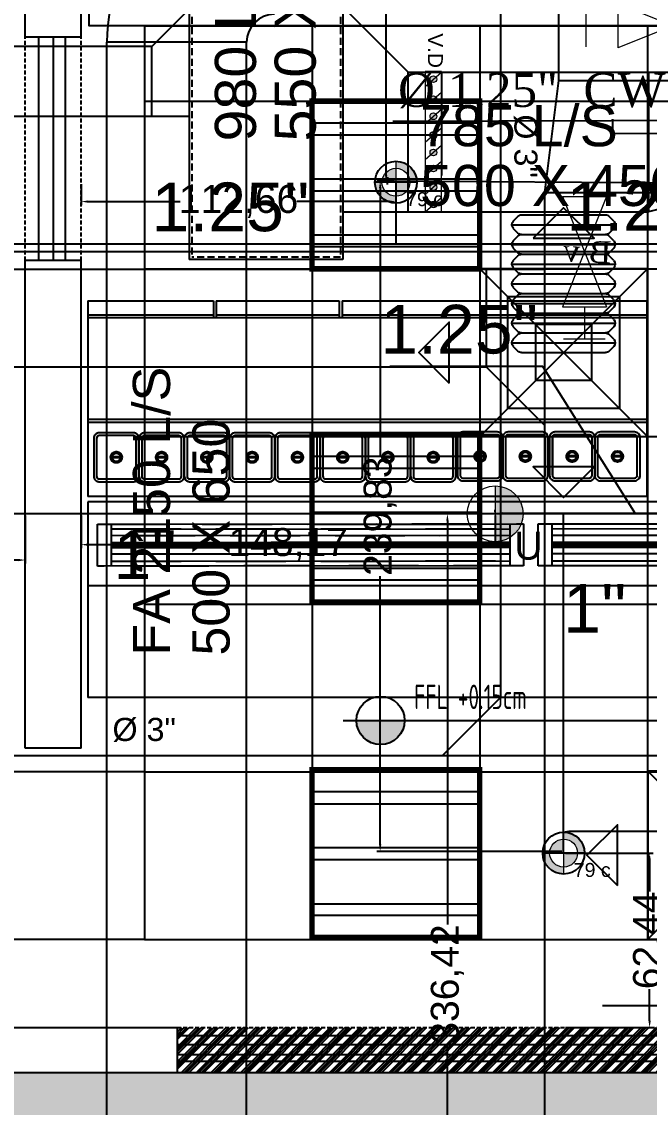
# Model space of a CAD drawing. Extents: x -2975 to 7327, y -1166 to 1029.
# Drawn here: x 318.1 to 542.6, y 193.7 to 582.1 of the extents above; entities that cross this region are included whole.
import ezdxf
from ezdxf import colors
from ezdxf.entities.mleader import LeaderData, LeaderLine
from ezdxf.math import Vec2, Vec3

# ---------------------------------------------------------------- set-up
doc = ezdxf.new("R2010")
doc.units = 0
doc.header["$PDMODE"] = 34
for name, pattern in [('DASHED', [0.75, 0.5, -0.25]), ('XR-Mince$0$Anchor Stor (Ground Floor Plan ) Xref$2$Retail Building ( Ground Floor ) Xref$0$HIDDEN', [0.375, 0.25, -0.125]), ('XR-Mince$0$B009-010 Leval 04 plans$0$Hidden', [7.14375, 4.7625, -2.38125])]:
    doc.linetypes.add(name, pattern=pattern)
for name, color, linetype in [('-08-AC-SCD', 4, 'Continuous'), ('E-TEXT-LIGHTING', 7, 'Continuous'), ('fire fighting', 1, 'Continuous'), ('Hvac', 3, 'Continuous'), ('HVAC Duct', 5, 'Continuous'), ('hvac fx', 2, 'Continuous'), ('Layer 1', 8, 'Continuous'), ('M-EXHAUST', 1, 'Continuous'), ('M-FIRE FIGHTING-1.5 INCH', 1, 'Continuous'), ('M-FIRE FIGHTING-2 INCH', 1, 'Continuous'), ('M-FRESHAIR', 4, 'Continuous'), ('M-HVAC-BLUE', 5, 'Continuous'), ('M-PLUMBING-DRAIN-2 INCH', 6, 'Continuous'), ('M-PLUMBING-HWS-0.75 INCH', 1, 'Continuous'), ('WOOD1', 8, 'Continuous'), ('XR-Mince$0$A-SYMB-LEVL', 8, 'Continuous'), ('XR-Mince$0$ceiling', 149, 'Continuous'), ('XR-Mince$0$EQUIPMENT', 15, 'Continuous'), ('XR-Mince$0$EQUIPMENTS', 15, 'Continuous'), ('XR-Mince$0$fur dashed', 15, 'XR-Mince$0$Anchor Stor (Ground Floor Plan ) Xref$2$Retail Building ( Ground Floor ) Xref$0$HIDDEN'), ('XR-Mince$0$hatch-wall', 8, 'Continuous'), ('XR-Mince$0$lighting unit', 4, 'Continuous'), ('XR-Mince$0$NEW ARCH', 8, 'Continuous'), ('XR-Mince$0$new wall', 8, 'Continuous'), ('XR-Mince$0$TAXT', 8, 'Continuous'), ('XR-Mince$0$TEXT', 8, 'Continuous'), ('XR-Mince$0$WIN -1', 8, 'Continuous')]:
    doc.layers.add(name, color=color, linetype=linetype)
for name, color, linetype, lineweight in [('E-L-TEXT', 7, 'Continuous', 13), ('H-DUCT-SUP', 100, 'Continuous', 20), ('H-TEXT', 140, 'Continuous', 20), ('plumbing water supply', 40, 'Continuous', 13)]:
    doc.layers.add(name, color=color, linetype=linetype, lineweight=lineweight)
doc.styles.add('Arial', font='')
doc.styles.get("Standard").update_dxf_attribs({"font": 'arial.ttf'})
doc.styles.add('Value frame$0$Standard', font='times.ttf')
doc.styles.add('XR-Mince$0$T25-50', font='architxt.shx', dxfattribs={"width": 0.75, "height": 12.5})
doc.styles.get('Arial').set_extended_font_data('@Arial Unicode MS')
doc.dimstyles.new('ISO-25', dxfattribs={"dimtxt": 10, "dimasz": 2.5, "dimexe": 1.25, "dimexo": 0.625, "dimtad": 0, "dimtxsty": 'Standard', "dimcen": 2.5, "dimadec": 0, "dimazin": 0, "dimtfac": 1, "dimtix": 1, "dimtmove": 0, "dimatfit": 3, "dimfxl": 1, "dimarcsym": 0})

# ---------------------------------------------------------------- blocks, each defined once
blk = doc.blocks.new('XR-Mince$0$fdgdg')
at = {"layer": 'XR-Mince$0$lighting unit', "color": 4, "const_width": 2}
blk.add_lwpolyline([(-29237.05, -40224.26), (-29177.05, -40224.26), (-29177.05, -40284.26), (-29237.05, -40284.26)], close=True, dxfattribs=at)
at = {"layer": 'XR-Mince$0$lighting unit', "color": 4}
for points in [[(-29237.05, -40224.26), (-29177.05, -40224.26), (-29177.05, -40284.26), (-29237.05, -40284.26)], [(-29177.05, -40232.15), (-29237.05, -40232.15), (-29237.05, -40236.38), (-29177.05, -40236.38)], [(-29177.05, -40252.15), (-29237.05, -40252.15), (-29237.05, -40256.38), (-29177.05, -40256.38)], [(-29177.05, -40276.38), (-29237.05, -40276.38), (-29237.05, -40272.15), (-29177.05, -40272.15)]]:
    blk.add_lwpolyline(points, close=True, dxfattribs=at)
blk = doc.blocks.new('XR-Mince$0$lighting')
at = {"layer": 'XR-Mince$0$lighting unit'}
for p in [(26089.27, 19686.51, 0), (26089.27, 19567.24, 0), (26089.27, 19447.24, 0)]:
    blk.add_blockref('XR-Mince$0$fdgdg', p, dxfattribs=at)
blk = doc.blocks.new('XR-Mince$0$ceiling')
at = {"layer": 'XR-Mince$0$ceiling'}
h = blk.add_hatch(dxfattribs=at)
h.set_pattern_fill('CIRC', color=256, scale=10, pattern_type=2)
h.set_pattern_definition([(0, (4, 5000), (10, 10), [2, -8]), (90, (0, 5004), (-10, 10), [2, -8]), (45, (8, 5001), (-7.8e-06, 10.0000078), [1.4142136, -12.727922]), (45, (1, 5008), (-7.8e-06, 10.0000078), [1.4142136, -12.727922]), (135, (2, 5001), (-10.0000078, -7.8e-06), [1.4142136, -12.727922]), (135, (9, 5008), (-10.0000078, -7.8e-06), [1.4142136, -12.727922]), (63.434949, (0, 5006), (4e-09, 10), [2.236068, -20.124612]), (63.434949, (9, 5002), (4e-09, 10), [2.236068, -20.124619]), (153.434949, (4, 5000), (-10, 4e-09), [2.236068, -20.124619]), (153.434949, (8, 5009), (-10, 4e-09), [2.236068, -20.124619]), (206.565051, (4, 5000), (-10, -4e-09), [2.236068, -20.124612]), (206.565051, (8, 5001), (-10, -4e-09), [2.236068, -20.124612]), (296.565051, (0, 5004), (4e-09, -10), [2.236068, -20.124612]), (296.565051, (9, 5008), (4e-09, -10), [2.236068, -20.124612])])
h.paths.add_polyline_path([(-7433.02, -16160.94), (-7433.02, -16340.6), (-7974.57, -16453.74), (-7923.22, -16959.21), (-8295.32, -16959.21), (-8242.09, -16435.23), (-8494.7, -16366.57), (-8494.7, -15885.25), (-7837.6, -15885.25), (-7837.6, -16003.91), (-7680.58, -16160.94), (-7433.02, -16160.94)])
at = {"layer": 'XR-Mince$0$ceiling', "linetype": 'Continuous'}
for p, q in [((-8207.77, -15777.75), (-8447.77, -15777.75)), ((-8207.77, -15837.75), (-8447.77, -15837.75))]:
    blk.add_line(p, q, dxfattribs=at)
at = {"layer": 'XR-Mince$0$ceiling', "linetype": 'Continuous', "elevation": 0}
for points in [[(-8207.77, -15510.85), (-8207.77, -15837.75)], [(-8207.77, -15510.85), (-7667.77, -15510.85)], [(-8147.77, -15510.85), (-8147.77, -15837.75)], [(-8087.77, -15510.85), (-8087.77, -15837.75)], [(-8027.77, -15510.85), (-8027.77, -15837.75)]]:
    blk.add_lwpolyline(points, dxfattribs=at)
at = {"layer": 'XR-Mince$0$ceiling', "linetype": 'Continuous'}
for points in [[(-8207.77, -15537.75), (-7667.77, -15537.75)], [(-8207.77, -15597.75), (-7667.77, -15597.75)], [(-8207.77, -15657.75), (-7667.77, -15657.75)], [(-8207.77, -15717.75), (-7667.77, -15717.75)], [(-8207.77, -15777.75), (-7667.77, -15777.75)], [(-8207.77, -15837.75), (-7667.77, -15837.75)], [(-8295.32, -16959.21), (-8229.01, -16306.42), (-8494.7, -16275.62), (-8494.7, -15885.25), (-7837.6, -15885.25), (-7837.6, -16003.91), (-7680.58, -16160.94), (-7433.02, -16160.94), (-7433.02, -16160.94), (-7433.02, -16241.9), (-7989.53, -16306.42), (-7923.22, -16959.21)]]:
    blk.add_lwpolyline(points, dxfattribs=at)
blk = doc.blocks.new('XR-Mince$0$GN1 6')
for p, q in [((36971.3447, 6519.6987), (36971.3745, 6519.6987)), ((36971.3447, 6519.6946), (36971.3745, 6519.6946))]:
    blk.add_line(p, q)
for points in [[(36971.2986, 6519.6091), (36971.4206, 6519.6091, 0.414214), (36971.4406, 6519.6291), (36971.4406, 6519.7641, 0.414214), (36971.4206, 6519.7841), (36971.2986, 6519.7841, 0.414214), (36971.2786, 6519.7641), (36971.2786, 6519.6291, 0.414214)], [(36971.2986, 6519.6191), (36971.4206, 6519.6191, 0.414214), (36971.4306, 6519.6291), (36971.4306, 6519.7641, 0.414214), (36971.4206, 6519.7741), (36971.2986, 6519.7741, 0.414214), (36971.2886, 6519.7641), (36971.2886, 6519.6291, 0.414214)]]:
    blk.add_lwpolyline(points, format="xyb", close=True)
for radius in [0.0203, 0.0151]:
    blk.add_circle((36971.3596, 6519.6966), radius)
blk = doc.blocks.new('XR-Mince$0$GRAH60')
for p, q in [((1609.4084, 1028.97), (1609.4084, 1029.12)), ((1609.4084, 1029.12), (1610.9324, 1029.12)), ((1609.4574, 1029.12), (1609.4574, 1028.97)), ((1610.8835, 1029.12), (1610.8835, 1028.97)), ((1610.9324, 1029.12), (1610.9324, 1028.97)), ((1609.4574, 1029.1027), (1610.8835, 1029.1027)), ((1610.8835, 1029.0778), (1609.4574, 1029.0778)), ((1610.8835, 1029.0122), (1609.4574, 1029.0122)), ((1610.9324, 1028.97), (1609.4084, 1028.97)), ((1609.4574, 1028.9873), (1610.8835, 1028.9873))]:
    blk.add_line(p, q)
at = {"const_width": 0.025}
blk.add_lwpolyline([(1610.8835, 1029.045), (1609.4574, 1029.045)], dxfattribs=at)
blk = doc.blocks.new('XR-Mince$0$weewewe2eewiwww')
for p, q in [((285213.1, 97914.6, 0), (285663.1, 97914.6, 0)), ((285213.1, 97914.6, 0), (285213.1, 97214.6, 0)), ((285663.1, 97914.6, 0), (285663.1, 97854.6, 0)), ((285673.1, 97914.6, 0), (286113.1, 97914.6, 0)), ((285673.1, 97914.6, 0), (285673.1, 97854.6, 0)), ((286113.1, 97914.6, 0), (286113.1, 97854.6, 0)), ((286123.1, 97914.6, 0), (287213.1, 97914.6, 0)), ((286123.1, 97914.6, 0), (286123.1, 97854.6, 0)), ((287213.1, 97914.6, 0), (287213.1, 97214.6, 0)), ((285213.1, 97864.6, 0), (285663.1, 97864.6, 0)), ((285213.1, 97854.6, 0), (287213.1, 97854.6, 0)), ((285673.1, 97864.6, 0), (286113.1, 97864.6, 0)), ((286123.1, 97864.6, 0), (287213.1, 97864.6, 0)), ((287213.1, 97489.6, 0), (285213.1, 97489.6, 0)), ((287213.1, 97479.6, 0), (285213.1, 97479.6, 0)), ((287213.1, 97214.6, 0), (285213.1, 97214.6, 0))]:
    blk.add_line(p, q)
at = {"xscale": 1000, "yscale": 1000, "zscale": 1000, "rotation": 180}
for p in [(37257976.4, 6617054.7, 0), (37258138.4, 6617054.7, 0), (37258306.1, 6617054.7, 0), (37258468.1, 6617054.7, 0), (37256674.9, 6617051.6, 0), (37256836.9, 6617051.6, 0), (37256998.9, 6617051.6, 0), (37257160.9, 6617051.6, 0), (37257322.9, 6617051.6, 0), (37257484.9, 6617051.6, 0), (37257646.9, 6617051.6, 0), (37257808.9, 6617051.6, 0)]:
    blk.add_blockref('XR-Mince$0$GN1 6', p, dxfattribs=at)
blk = doc.blocks.new('XR-Mince$0$lslslslsls')
at = {"layer": 'XR-Mince$0$EQUIPMENT'}
for p, q in [((300779.5, 97154.5), (296773, 97154.5)), ((296773, 97154.5), (296773, 96454.5)), ((300779.5, 97154.5), (300779.5, 96454.5)), ((300635.1, 96854.5), (296773, 96854.5)), ((300779.5, 96454.5), (296773, 96454.5))]:
    blk.add_line(p, q, dxfattribs=at)
at = {"layer": 'XR-Mince$0$EQUIPMENT', "xscale": 1000.000000000002, "yscale": 1000.000000000002, "zscale": 1000.000000000002, "rotation": 0.04549817409505785}
for p in [(-1311783.1, -933323.1, 0), (-1310206.5, -933321.9, 0)]:
    blk.add_blockref('XR-Mince$0$GRAH60', p, dxfattribs=at)
blk = doc.blocks.new('XR-Mince$0$Equipment')
at = {"layer": 'XR-Mince$0$EQUIPMENTS', "linetype": 'ByBlock'}
for p, q in [((541.71, 482.19, 0), (541.71, 412.19, 0)), ((541.71, 439.69, 0), (341.71, 439.69, 0)), ((541.71, 438.69, 0), (341.71, 438.69, 0)), ((541.71, 412.19, 0), (341.71, 412.19, 0)), ((742.36, 410.28), (341.71, 410.28)), ((727.91, 380.28), (341.71, 380.28)), ((742.36, 340.28), (341.71, 340.28))]:
    blk.add_line(p, q, dxfattribs=at)
at = {"layer": 'XR-Mince$0$EQUIPMENTS', "linetype": 'ByBlock', "elevation": 0}
blk.add_lwpolyline([(342.16, 705.6), (922.71, 705.6), (922.71, 580.57), (342.16, 580.57)], close=True, dxfattribs=at)
at = {"layer": 'XR-Mince$0$EQUIPMENTS', "linetype": 'ByBlock', "xscale": 0.1, "yscale": 0.1, "zscale": 0.1}
for name, p in [('XR-Mince$0$weewewe2eewiwww', (-28179.6, -9309.27)), ('XR-Mince$0$lslslslsls', (-29335.59, -9305.17))]:
    blk.add_blockref(name, p, dxfattribs=at)
at = {"layer": 'XR-Mince$0$EQUIPMENTS', "linetype": 'ByBlock'}
for name, p, xscale, yscale, zscale, rotation in [('XR-Mince$0$GN1 6', (3697667.2, 652396.2, 0), 100, 100, 100, 180), ('XR-Mince$0$GRAH60', (-160356.24, -102637.36, 0), 100.0000000000002, 100.0000000000002, 100.0000000000002, 0.04549817409505785)]:
    blk.add_blockref(name, p, dxfattribs=dict(at, xscale=xscale, yscale=yscale, zscale=zscale, rotation=rotation))
blk = doc.blocks.new('XR-Mince')
at = {"layer": 'XR-Mince$0$A-SYMB-LEVL', "ltscale": 100}
h = blk.add_hatch(color=256, dxfattribs=at)
h.dxf.hatch_style = 1
h.set_gradient(color1=(0, 0, 255), color2=(132, 132, 132), tint=1, name='CURVED')
h.paths.add_polyline_path([(446.48, 332.06), (437.87, 332.06, 0.414214), (446.48, 323.45)])
h.paths.add_polyline_path([(455.09, 332.06), (446.48, 332.06), (446.48, 323.45, 0.414214)])
at = {"layer": 'XR-Mince$0$hatch-wall', "ltscale": 100}
h = blk.add_hatch(dxfattribs=at)
h.set_pattern_fill('ANSI34', color=256, scale=5, style=0)
h.set_pattern_definition([(45, (8569.7315, 21091.4202), (-2.6516504, 2.6516504), []), (45, (8570.6154, 21091.4202), (-2.6516504, 2.6516504), []), (45, (8571.4992, 21091.4202), (-2.6516504, 2.6516504), []), (45, (8572.383, 21091.4202), (-2.6516504, 2.6516504), [])])
h.paths.add_polyline_path([(373.74, 222.17), (373.74, 219.31), (673.74, 219.31), (673.74, 222.17)])
h.paths.add_polyline_path([(373.74, 219.31), (373.74, 216.16), (673.74, 216.16), (673.74, 219.31)])
h.paths.add_polyline_path([(373.74, 216.16), (373.74, 212.6), (673.74, 212.6), (673.74, 216.16)])
h.paths.add_polyline_path([(373.74, 212.6), (373.74, 210.17), (673.74, 210.17), (673.74, 212.6)])
h.paths.add_polyline_path([(373.74, 210.17), (373.74, 206.17), (673.74, 206.17), (673.74, 210.17)])
at = {"layer": 'XR-Mince$0$A-SYMB-LEVL', "ltscale": 100}
blk.add_line((433.05, 332.06), (545.35, 332.06), dxfattribs=at)
blk.add_circle((446.48, 332.06), 8.61, dxfattribs=at)
at = {"layer": 'XR-Mince$0$NEW ARCH', "linetype": 'XR-Mince$0$B009-010 Leval 04 plans$0$Hidden', "ltscale": 0.3}
for p, q in [((373.74, 222.17), (673.74, 222.17)), ((373.74, 206.17), (673.74, 206.17))]:
    blk.add_line(p, q, dxfattribs=at)
for points in [[(319.33, 496.69), (319.33, 576.69)], [(339.33, 496.69), (339.33, 576.69)]]:
    blk.add_lwpolyline(points, dxfattribs=at)
at = {"layer": 'XR-Mince$0$new wall'}
for p, q in [((339.33, 576.69), (339.33, 705.6)), ((339.33, 576.69), (339.33, 705.6)), ((319.33, 576.69), (319.33, 677.71)), ((319.33, 576.69), (339.33, 576.69)), ((319.33, 322.18), (319.33, 496.69)), ((319.33, 496.69), (339.33, 496.69)), ((339.33, 322.18), (339.33, 496.69)), ((339.33, 322.18), (319.33, 322.18)), ((204.6, 222.17), (373.74, 222.17)), ((373.74, 222.17), (373.74, 206.17))]:
    blk.add_line(p, q, dxfattribs=at)
blk.add_lwpolyline([(204.6, 206.17), (373.74, 206.17)], dxfattribs=at)
at = {"layer": 'XR-Mince$0$WIN -1', "lineweight": -2}
for p, q in [((324.13, 576.69), (324.13, 496.69)), ((329.33, 576.69), (329.33, 496.69)), ((333.59, 576.69), (333.59, 496.69)), ((373.74, 219.31), (673.74, 219.31)), ((373.74, 216.16), (673.74, 216.16)), ((373.74, 212.6), (673.74, 212.6)), ((373.74, 210.17), (673.74, 210.17))]:
    blk.add_line(p, q, dxfattribs=at)
at = {"layer": 'XR-Mince$0$lighting unit', "linetype": 'Continuous'}
blk.add_blockref('XR-Mince$0$lighting', (3569.73, 21091.42), dxfattribs=at)
at = {"layer": 'XR-Mince$0$TEXT', "ltscale": 100, "style": 'XR-Mince$0$T25-50', "width": 0.75}
blk.add_text('FFL +0.15cm ', height=8.75, dxfattribs=at).set_placement((458.49, 336.13))
at = {"layer": 'XR-Mince$0$ceiling', "linetype": 'Continuous'}
blk.add_blockref('XR-Mince$0$ceiling', (8569.73, 16091.42), dxfattribs=at)
at = {"layer": 'XR-Mince$0$fur dashed'}
for p, q in [((341.71, 482.19, 0), (386.71, 482.19, 0)), ((341.71, 482.19, 0), (341.71, 412.19, 0)), ((386.71, 482.19, 0), (386.71, 476.19, 0)), ((387.71, 482.19, 0), (431.71, 482.19, 0)), ((387.71, 482.19, 0), (387.71, 476.19, 0)), ((431.71, 482.19, 0), (431.71, 476.19, 0)), ((432.71, 482.19, 0), (541.71, 482.19, 0)), ((432.71, 482.19, 0), (432.71, 476.19, 0)), ((341.71, 477.19, 0), (386.71, 477.19, 0)), ((341.71, 476.19, 0), (541.71, 476.19, 0)), ((387.71, 477.19, 0), (431.71, 477.19, 0)), ((432.71, 477.19, 0), (541.71, 477.19, 0)), ((341.71, 410.28), (341.71, 340.28))]:
    blk.add_line(p, q, dxfattribs=at)
for name, p, xscale, yscale, zscale, rotation in [('XR-Mince$0$GN1 6', (3697618.04, 652396.2, 0), 100, 100, 100, 180), ('XR-Mince$0$GN1 6', (3697634.24, 652396.2, 0), 100, 100, 100, 180), ('XR-Mince$0$GN1 6', (3697651, 652396.2, 0), 100, 100, 100, 180), ('XR-Mince$0$GN1 6', (3697487.89, 652395.88, 0), 100, 100, 100, 180), ('XR-Mince$0$GN1 6', (3697504.09, 652395.88, 0), 100, 100, 100, 180), ('XR-Mince$0$GN1 6', (3697520.29, 652395.88, 0), 100, 100, 100, 180), ('XR-Mince$0$GN1 6', (3697536.49, 652395.88, 0), 100, 100, 100, 180), ('XR-Mince$0$GN1 6', (3697552.69, 652395.88, 0), 100, 100, 100, 180), ('XR-Mince$0$GN1 6', (3697568.89, 652395.88, 0), 100, 100, 100, 180), ('XR-Mince$0$GN1 6', (3697585.09, 652395.88, 0), 100, 100, 100, 180), ('XR-Mince$0$GN1 6', (3697601.29, 652395.88, 0), 100, 100, 100, 180), ('XR-Mince$0$GRAH60', (-160513.9, -102637.47, 0), 100.0000000000002, 100.0000000000002, 100.0000000000002, 0.04549817409505785)]:
    blk.add_blockref(name, p, dxfattribs=dict(at, xscale=xscale, yscale=yscale, zscale=zscale, rotation=rotation))
at = {"layer": 'XR-Mince$0$TAXT'}
blk.add_blockref('XR-Mince$0$Equipment', (0, 0), dxfattribs=at)
blk = doc.blocks.new('DFGDFGD')
at = {"color": 4}
for p, q in [((1227.2364, -213.1888), (1226.9364, -212.8888)), ((1227.2364, -212.8888), (1226.9364, -213.1888)), ((1226.9364, -212.8888), (1227.2364, -212.8888)), ((1226.9364, -213.1888), (1226.9364, -212.8888)), ((1227.2364, -212.8888), (1227.2364, -213.1888)), ((1227.1865, -212.9387), (1226.9863, -212.9387)), ((1226.9863, -212.9387), (1226.9863, -213.1389)), ((1227.1865, -212.9387), (1227.1865, -213.1389)), ((1227.1366, -212.9886), (1227.0363, -212.9886)), ((1227.0363, -212.9886), (1227.0363, -213.089)), ((1227.1366, -212.9886), (1227.1366, -213.089)), ((1227.1366, -213.089), (1227.0363, -213.089)), ((1227.1865, -213.1389), (1226.9863, -213.1389)), ((1227.2364, -213.1888), (1226.9364, -213.1888))]:
    blk.add_line(p, q, dxfattribs=at)
for points in [[(1227.141, -212.8343), (1227.0319, -212.8343), (1227.0864, -212.7797), (1227.141, -212.8343)], [(1226.8819, -212.9843), (1226.8819, -213.0933), (1226.8273, -213.0388), (1226.8819, -212.9843)], [(1227.291, -213.0933), (1227.291, -212.9843), (1227.3455, -213.0388), (1227.291, -213.0933)], [(1227.0319, -213.2433), (1227.141, -213.2433), (1227.0864, -213.2979), (1227.0319, -213.2433)]]:
    blk.add_lwpolyline(points, dxfattribs=at)
blk = doc.blocks.new('felixble 300')
at = {"layer": 'hvac fx', "color": 2}
for p, q in [((-32988151.24, 36606555.4, 0.01), (-32988150.13, 36606556.51, 0.01)), ((-32988129.26, 36606556.87, 0.01), (-32988149.26, 36606556.87, 0.01)), ((-32988127.27, 36606555.4, 0.01), (-32988128.39, 36606556.51, 0.01)), ((-32988126.91, 36606554.53, 0.01), (-32988151.61, 36606554.53, 0.01)), ((-32988151.24, 36606553.65, 0.01), (-32988150.13, 36606552.54, 0.01)), ((-32988129.26, 36606552.18, 0.01), (-32988149.26, 36606552.18, 0.01)), ((-32988127.27, 36606553.65, 0.01), (-32988128.39, 36606552.54, 0.01))]:
    blk.add_line(p, q, dxfattribs=at)
for centre, start, end in [((-32988150.37, 36606554.53, 0.01), 135.0096, 224.9904), ((-32988149.26, 36606555.64, 0.01), 90, 135.0096), ((-32988129.26, 36606555.64, 0.01), 44.9904, 90), ((-32988128.15, 36606554.53, 0.01), 315.0096, 44.9904), ((-32988149.26, 36606553.41, 0.01), 224.9904, 270), ((-32988129.26, 36606553.41, 0.01), 270, 315.0096)]:
    blk.add_arc(centre, 1.23, start, end, dxfattribs=at)
blk = doc.blocks.new('r DFGDFGD')
at = {"color": 6}
for p, q in [((1227.2364, -213.1888), (1226.9364, -212.8888)), ((1227.2364, -212.8888), (1226.9364, -213.1888)), ((1226.9364, -212.8888), (1227.2364, -212.8888)), ((1226.9364, -213.1888), (1226.9364, -212.8888)), ((1227.2364, -212.8888), (1227.2364, -213.1888)), ((1227.1865, -212.9387), (1226.9863, -212.9387)), ((1226.9863, -212.9387), (1226.9863, -213.1389)), ((1227.1865, -212.9387), (1227.1865, -213.1389)), ((1227.1366, -212.9886), (1227.0363, -212.9886)), ((1227.0363, -212.9886), (1227.0363, -213.089)), ((1227.1366, -212.9886), (1227.1366, -213.089)), ((1227.1366, -213.089), (1227.0363, -213.089)), ((1227.1865, -213.1389), (1226.9863, -213.1389)), ((1227.2364, -213.1888), (1226.9364, -213.1888))]:
    blk.add_line(p, q, dxfattribs=at)
for points in [[(1227.141, -212.8343), (1227.0319, -212.8343), (1227.0864, -212.7797), (1227.141, -212.8343)], [(1226.8819, -212.9843), (1226.8819, -213.0933), (1226.8273, -213.0388), (1226.8819, -212.9843)], [(1227.291, -213.0933), (1227.291, -212.9843), (1227.3455, -213.0388), (1227.291, -213.0933)], [(1227.0319, -213.2433), (1227.141, -213.2433), (1227.0864, -213.2979), (1227.0319, -213.2433)]]:
    blk.add_lwpolyline(points, dxfattribs=at)
blk = doc.blocks.new('control valve')
at = {"color": 32, "true_color": 0xcd6928}
for p, q in [((328.3399, 11.3625), (328.3399, 11.49)), ((328.4382, 11.3587), (328.4382, 11.4937)), ((328.7757, 11.4937), (328.4382, 11.3587)), ((328.7757, 11.3587), (328.4382, 11.4937)), ((328.7757, 11.3587), (328.7757, 11.4937)), ((328.4382, 11.4262), (328.3399, 11.4262))]:
    blk.add_line(p, q, dxfattribs=at)
at = {"color": 32, "true_color": 0xcd6928, "style": 'Value frame$0$Standard'}
for s, p in [('B', (328.5708, 11.5072)), ('v', (328.5753, 11.4121))]:
    blk.add_text(s, height=0.0675, rotation=271.8111, dxfattribs=at).set_placement(p)
blk = doc.blocks.new('sprinkler 79 C')
at = {"lineweight": 13}
h = blk.add_hatch(color=1, dxfattribs=at)
h.dxf.hatch_style = 1
h.paths.add_polyline_path([(196032.6, 30819.5, 0.414214), (195982.6, 30769.5), (196032.6, 30769.5)])
h.paths.add_polyline_path([(196082.6, 30769.5), (196032.6, 30769.5), (196032.6, 30719.5, 0.414214)])
at = {"layer": 'Layer 1'}
h = blk.add_hatch(color=2, dxfattribs=at)
h.dxf.hatch_style = 1
h.paths.add_polyline_path([(196032.6, 30844.5), (196032.6, 30819.5, -0.414214), (196082.6, 30769.5), (196107.6, 30769.5, 0.414214)])
h.paths.add_polyline_path([(196032.6, 30694.5), (196032.6, 30719.5, -0.414214), (195982.6, 30769.5), (195957.6, 30769.5, 0.414214)])
at = {"layer": 'E-L-TEXT', "color": 1, "lineweight": 13}
blk.add_line((196032.6, 30844.5), (196032.6, 30694.5), dxfattribs=at)
blk.add_circle((196032.6, 30769.5), 50, dxfattribs=at)
at = {"layer": 'Layer 1', "color": 1}
blk.add_line((196107.6, 30769.5), (195957.6, 30769.5), dxfattribs=at)
at = {"layer": 'Layer 1', "color": 2}
blk.add_circle((196032.6, 30769.5), 75, dxfattribs=at)
at = {"color": 3, "lineweight": 13}
blk.add_text('79 c', height=50, dxfattribs=at).set_placement((196068.9, 30684.2))
blk = doc.blocks.new('upright')
at = {"layer": 'E-L-TEXT', "lineweight": 13}
h = blk.add_hatch(color=1, dxfattribs=at)
h.dxf.hatch_style = 1
h.set_gradient(color1=(255, 255, 0), color2=(255, 0, 0), tint=1, name='CYLINDER')
h.paths.add_polyline_path([(-33011550.8, 36709773.7), (-33011550.8, 36709573.7, 0.414214), (-33011450.8, 36709673.7, 0.414214)])
at = {"layer": 'E-L-TEXT', "color": 2, "lineweight": 13}
blk.add_line((-33011550.8, 36709773.7), (-33011550.8, 36709573.7), dxfattribs=at)
at = {"layer": 'E-L-TEXT', "color": 1, "lineweight": 13}
blk.add_circle((-33011550.8, 36709673.7), 100, dxfattribs=at)
at = {"color": 3}
blk.add_text('U', height=100, dxfattribs=at).set_placement((-33011482.3, 36709509.5))
blk = doc.blocks.new('*D84')
at = {"layer": 'Defpoints', "color": 0, "transparency": 16777216}
for p in [(212.52, 406.01), (319.33, 406.01), (319.33, 389.46)]:
    blk.add_point(p, dxfattribs=at)
at = {"layer": 'M-FIRE FIGHTING-2 INCH', "color": 0, "lineweight": -2, "transparency": 16777216}
for p, q in [((212.52, 405.38), (212.52, 388.21)), ((319.33, 405.38), (319.33, 388.21)), ((215.02, 389.46), (245.98, 389.46)), ((316.83, 389.46), (285.87, 389.46))]:
    blk.add_line(p, q, dxfattribs=at)
at = {"layer": 'M-FIRE FIGHTING-2 INCH', "color": 0, "transparency": 16777216}
for points in [[(215.02, 389.88), (215.02, 389.04), (212.52, 389.46)], [(316.83, 389.88), (316.83, 389.04), (319.33, 389.46)]]:
    blk.add_solid(points, dxfattribs=at)
at = {"layer": 'M-FIRE FIGHTING-2 INCH', "color": 0, "transparency": 16777216, "insert": (265.92, 389.46), "char_height": 10, "attachment_point": 5}
blk.add_mtext('106,81', dxfattribs=at)
blk = doc.blocks.new('*D89')
at = {"layer": 'Defpoints', "color": 0, "transparency": 16777216}
for p in [(448.49, 705.6), (451.98, 705.6, 0), (451.98, 524.61, 0)]:
    blk.add_point(p, dxfattribs=at)
at = {"layer": 'M-FIRE FIGHTING-2 INCH', "color": 0, "lineweight": -2, "transparency": 16777216}
for p, q in [((451.36, 705.6), (447.24, 705.6)), ((448.49, 703.1), (448.49, 636.03)), ((448.49, 527.11), (448.49, 594.18)), ((451.36, 524.61), (447.24, 524.61))]:
    blk.add_line(p, q, dxfattribs=at)
at = {"layer": 'M-FIRE FIGHTING-2 INCH', "color": 0, "transparency": 16777216}
for points in [[(448.07, 703.1), (448.9, 703.1), (448.49, 705.6)], [(448.07, 527.11), (448.9, 527.11), (448.49, 524.61)]]:
    blk.add_solid(points, dxfattribs=at)
at = {"layer": 'M-FIRE FIGHTING-2 INCH', "color": 0, "transparency": 16777216, "insert": (448.49, 615.11), "char_height": 10, "attachment_point": 5, "rotation": 90}
blk.add_mtext('180,98', dxfattribs=at)
blk = doc.blocks.new('*D90')
at = {"layer": 'Defpoints', "color": 0, "transparency": 16777216}
for p in [(339.33, 406.01), (487.5, 406.01), (339.33, 394.97)]:
    blk.add_point(p, dxfattribs=at)
at = {"layer": 'M-FIRE FIGHTING-2 INCH', "color": 0, "lineweight": -2, "transparency": 16777216}
for p, q in [((339.33, 405.38), (339.33, 393.72)), ((487.5, 405.38), (487.5, 393.72)), ((341.83, 394.97), (392.5, 394.97)), ((485, 394.97), (434.32, 394.97))]:
    blk.add_line(p, q, dxfattribs=at)
at = {"layer": 'M-FIRE FIGHTING-2 INCH', "color": 0, "transparency": 16777216}
for points in [[(341.83, 395.38), (341.83, 394.55), (339.33, 394.97)], [(485, 395.38), (485, 394.55), (487.5, 394.97)]]:
    blk.add_solid(points, dxfattribs=at)
at = {"layer": 'M-FIRE FIGHTING-2 INCH', "color": 0, "transparency": 16777216, "insert": (413.41, 394.97), "char_height": 10, "attachment_point": 5}
blk.add_mtext('148,17', dxfattribs=at)
blk = doc.blocks.new('*D91')
at = {"layer": 'Defpoints', "color": 0, "transparency": 16777216}
for p in [(339.33, 524.61), (451.98, 524.61, 0), (339.33, 517.71)]:
    blk.add_point(p, dxfattribs=at)
at = {"layer": 'M-FIRE FIGHTING-2 INCH', "color": 0, "lineweight": -2, "transparency": 16777216}
for p, q in [((339.33, 523.99), (339.33, 516.46)), ((451.98, 523.99), (451.98, 516.46)), ((341.83, 517.71), (374.75, 517.71)), ((449.48, 517.71), (416.56, 517.71))]:
    blk.add_line(p, q, dxfattribs=at)
at = {"layer": 'M-FIRE FIGHTING-2 INCH', "color": 0, "transparency": 16777216}
for points in [[(341.83, 518.13), (341.83, 517.3), (339.33, 517.71)], [(449.48, 518.13), (449.48, 517.3), (451.98, 517.71)]]:
    blk.add_solid(points, dxfattribs=at)
at = {"layer": 'M-FIRE FIGHTING-2 INCH', "color": 0, "transparency": 16777216, "insert": (395.66, 517.71), "char_height": 10, "attachment_point": 5}
blk.add_mtext('112,66', dxfattribs=at)
blk = doc.blocks.new('*D92')
at = {"layer": 'Defpoints', "color": 0, "transparency": 16777216}
for p in [(511.98, 284.61, 0), (511.98, 222.17), (542.75, 222.17)]:
    blk.add_point(p, dxfattribs=at)
at = {"layer": 'M-FIRE FIGHTING-2 INCH', "color": 0, "lineweight": -2, "transparency": 16777216}
for p, q in [((512.61, 284.61), (544, 284.61)), ((542.75, 282.11), (542.75, 270.9)), ((542.75, 224.67), (542.75, 235.89)), ((512.61, 222.17), (544, 222.17))]:
    blk.add_line(p, q, dxfattribs=at)
at = {"layer": 'M-FIRE FIGHTING-2 INCH', "color": 0, "transparency": 16777216}
for points in [[(542.34, 282.11), (543.17, 282.11), (542.75, 284.61)], [(542.34, 224.67), (543.17, 224.67), (542.75, 222.17)]]:
    blk.add_solid(points, dxfattribs=at)
at = {"layer": 'M-FIRE FIGHTING-2 INCH', "color": 0, "transparency": 16777216, "insert": (542.75, 253.39), "char_height": 10, "attachment_point": 5, "rotation": 90}
blk.add_mtext('62,44', dxfattribs=at)
blk = doc.blocks.new('*D95')
at = {"layer": 'Defpoints', "color": 0, "transparency": 16777216}
for p in [(487.5, 406.19), (487.5, 406.01), (764.98, 406.01)]:
    blk.add_point(p, dxfattribs=at)
at = {"layer": 'M-FIRE FIGHTING-2 INCH', "color": 0, "lineweight": -2, "transparency": 16777216}
for p, q in [((487.5, 406.63), (487.5, 407.44)), ((490, 406.19), (604.76, 406.19)), ((762.48, 406.19), (647.72, 406.19)), ((764.98, 406.63), (764.98, 407.44))]:
    blk.add_line(p, q, dxfattribs=at)
at = {"layer": 'M-FIRE FIGHTING-2 INCH', "color": 0, "transparency": 16777216}
for points in [[(490, 406.6), (490, 405.77), (487.5, 406.19)], [(762.48, 406.6), (762.48, 405.77), (764.98, 406.19)]]:
    blk.add_solid(points, dxfattribs=at)
at = {"layer": 'M-FIRE FIGHTING-2 INCH', "color": 0, "transparency": 16777216, "insert": (626.24, 406.19), "char_height": 10, "attachment_point": 5}
blk.add_mtext('277,48', dxfattribs=at)
blk = doc.blocks.new('*D96')
at = {"layer": 'Defpoints', "color": 0, "transparency": 16777216}
for p in [(511.98, 292.41), (511.98, 284.61, 0), (811.36, 284.61)]:
    blk.add_point(p, dxfattribs=at)
at = {"layer": 'M-FIRE FIGHTING-2 INCH', "color": 0, "lineweight": -2, "transparency": 16777216}
for p, q in [((511.98, 285.24), (511.98, 293.66)), ((514.48, 292.41), (640.82, 292.41)), ((808.86, 292.41), (683.77, 292.41)), ((811.36, 285.24), (811.36, 293.66))]:
    blk.add_line(p, q, dxfattribs=at)
at = {"layer": 'M-FIRE FIGHTING-2 INCH', "color": 0, "transparency": 16777216}
for points in [[(514.48, 292.82), (514.48, 291.99), (511.98, 292.41)], [(808.86, 292.82), (808.86, 291.99), (811.36, 292.41)]]:
    blk.add_solid(points, dxfattribs=at)
at = {"layer": 'M-FIRE FIGHTING-2 INCH', "color": 0, "transparency": 16777216, "insert": (662.3, 292.41), "char_height": 10, "attachment_point": 5}
blk.add_mtext('299,38', dxfattribs=at)
blk = doc.blocks.new('*D97')
at = {"layer": 'Defpoints', "color": 0, "transparency": 16777216}
for p in [(448.89, 525.09), (448.9, 527.11), (811.98, 524.61, 0)]:
    blk.add_point(p, dxfattribs=at)
at = {"layer": 'M-FIRE FIGHTING-2 INCH', "color": 0, "lineweight": -2, "transparency": 16777216}
for p, q in [((448.9, 526.49), (448.88, 523.84)), ((451.39, 525.08), (609.04, 523.99)), ((809.47, 522.61), (651.82, 523.7)), ((811.98, 523.99), (811.96, 521.34))]:
    blk.add_line(p, q, dxfattribs=at)
at = {"layer": 'M-FIRE FIGHTING-2 INCH', "color": 0, "transparency": 16777216}
for points in [[(451.39, 525.49), (451.39, 524.66), (448.89, 525.09)], [(809.47, 523.03), (809.47, 522.19), (811.97, 522.59)]]:
    blk.add_solid(points, dxfattribs=at)
at = {"layer": 'M-FIRE FIGHTING-2 INCH', "color": 0, "transparency": 16777216, "insert": (630.43, 523.84), "char_height": 10, "attachment_point": 5, "rotation": 359.6055}
blk.add_mtext('363,09', dxfattribs=at)
blk = doc.blocks.new('*D99')
at = {"layer": 'Defpoints', "color": 0, "transparency": 16777216}
for p in [(451.98, 525.07), (446.34, 285.24), (511.98, 285.24)]:
    blk.add_point(p, dxfattribs=at)
at = {"layer": 'M-FIRE FIGHTING-2 INCH', "color": 0, "lineweight": -2, "transparency": 16777216}
for p, q in [((451.36, 525.07), (445.09, 525.07)), ((446.34, 522.57), (446.34, 426.62)), ((446.34, 287.74), (446.34, 383.69)), ((511.36, 285.24), (445.09, 285.24))]:
    blk.add_line(p, q, dxfattribs=at)
at = {"layer": 'M-FIRE FIGHTING-2 INCH', "color": 0, "transparency": 16777216}
for points in [[(445.92, 522.57), (446.76, 522.57), (446.34, 525.07)], [(445.92, 287.74), (446.76, 287.74), (446.34, 285.24)]]:
    blk.add_solid(points, dxfattribs=at)
at = {"layer": 'M-FIRE FIGHTING-2 INCH', "color": 0, "transparency": 16777216, "insert": (446.34, 405.16), "char_height": 10, "attachment_point": 5, "rotation": 90}
blk.add_mtext('239,83', dxfattribs=at)
blk = doc.blocks.new('*D135')
at = {"layer": 'Defpoints', "color": 0, "transparency": 16777216}
for p in [(470.4, 406.01), (487.5, 406.01), (487.5, 69.59)]:
    blk.add_point(p, dxfattribs=at)
at = {"layer": 'M-FIRE FIGHTING-2 INCH', "color": 0, "lineweight": -2, "transparency": 16777216}
for p, q in [((486.87, 406.01), (469.15, 406.01)), ((470.4, 403.51), (470.4, 259.13)), ((470.4, 72.09), (470.4, 216.47)), ((486.87, 69.59), (469.15, 69.59))]:
    blk.add_line(p, q, dxfattribs=at)
at = {"layer": 'M-FIRE FIGHTING-2 INCH', "color": 0, "transparency": 16777216}
for points in [[(469.98, 403.51), (470.82, 403.51), (470.4, 406.01)], [(469.98, 72.09), (470.82, 72.09), (470.4, 69.59)]]:
    blk.add_solid(points, dxfattribs=at)
at = {"layer": 'M-FIRE FIGHTING-2 INCH', "color": 0, "transparency": 16777216, "insert": (470.4, 237.8), "char_height": 10, "attachment_point": 5, "rotation": 90}
blk.add_mtext('336,42', dxfattribs=at)
blk = doc.blocks.new('VD.')
at = {"layer": 'H-DUCT-SUP'}
h = blk.add_hatch(color=5, dxfattribs=at)
h.set_gradient(color1=(153, 38, 0), color2=(153, 38, 0), tint=1)
h.paths.add_polyline_path([(90.8339, 74.6297), (90.819, 74.6464, 0.21422), (90.8153, 74.6381, 0.647147)])
h.paths.add_polyline_path([(90.8339, 74.6297, 0.21422), (90.8376, 74.6381, 0.647147), (90.819, 74.6464)])
h.paths.add_polyline_path([(90.9011, 74.6297), (90.8862, 74.6464, 0.21422), (90.8825, 74.6381, 0.647147)])
h.paths.add_polyline_path([(90.8862, 74.6464), (90.9011, 74.6297, 0.21422), (90.9048, 74.6381, 0.647147)])
h.paths.add_polyline_path([(90.9438, 74.6464, 0.21422), (90.94, 74.6381, 0.647147), (90.9586, 74.6297)])
h.paths.add_polyline_path([(90.9438, 74.6464), (90.9586, 74.6297, 0.21422), (90.9624, 74.6381, 0.647147)])
h.paths.add_polyline_path([(91.0215, 74.6297), (91.0067, 74.6464, 0.21422), (91.0029, 74.6381, 0.647147)])
h.paths.add_polyline_path([(91.0215, 74.6297, 0.21422), (91.0253, 74.6381, 0.647147), (91.0067, 74.6464)])
h.paths.add_polyline_path([(91.0799, 74.6297), (91.0651, 74.6464, 0.21422), (91.0613, 74.6381, 0.647147)])
h.paths.add_polyline_path([(91.0651, 74.6464), (91.0799, 74.6297, 0.21422), (91.0837, 74.6381, 0.647147)])
h.paths.add_polyline_path([(91.1188, 74.6464, 0.21422), (91.115, 74.6381, 0.647147), (91.1336, 74.6297)])
h.paths.add_polyline_path([(91.1188, 74.6464), (91.1336, 74.6297, 0.21422), (91.1374, 74.6381, 0.647147)])
at = {"layer": 'HVAC Duct'}
h = blk.add_hatch(color=5, dxfattribs=at)
h.set_gradient(color1=(153, 38, 0), color2=(153, 38, 0), tint=1)
h.paths.add_polyline_path([(91.1816, 74.6465), (91.1964, 74.6298, 0.21422), (91.2002, 74.6382, 0.647147)])
h.paths.add_polyline_path([(91.1816, 74.6465, 0.21422), (91.1778, 74.6382, 0.647147), (91.1964, 74.6298)])
h.paths.add_polyline_path([(91.24, 74.6465, 0.21422), (91.2362, 74.6382, 0.647147), (91.2548, 74.6298)])
h.paths.add_polyline_path([(91.2548, 74.6298, 0.21422), (91.2586, 74.6382, 0.647147), (91.24, 74.6465)])
at = {"layer": 'H-DUCT-SUP', "color": 22}
for p, q in [((90.8505, 74.611, 0), (90.8024, 74.6651)), ((90.9177, 74.611, 0), (90.8696, 74.6651)), ((90.9752, 74.611, 0), (90.9271, 74.6651)), ((91.0381, 74.611, 0), (90.9901, 74.6651)), ((91.0965, 74.611, 0), (91.0485, 74.6651)), ((91.1502, 74.611, 0), (91.1021, 74.6651, 0)), ((91.2131, 74.6111, 0), (91.165, 74.6652, 0)), ((91.2715, 74.6111, 0), (91.2234, 74.6652, 0))]:
    blk.add_line(p, q, dxfattribs=at)
at = {"layer": 'H-DUCT-SUP', "color": 224, "elevation": 0}
blk.add_lwpolyline([(91.2717, 74.6652), (90.8002, 74.6651), (90.8002, 74.611), (91.2717, 74.6111)], close=True, dxfattribs=at)
at = {"layer": 'H-DUCT-SUP', "color": 22}
for centre in [(90.8265, 74.6381, 0), (90.8936, 74.6381, 0), (90.9512, 74.6381, 0), (91.0141, 74.6381, 0), (91.0725, 74.6381, 0), (91.1262, 74.6381, 0), (91.189, 74.6382, 0), (91.2474, 74.6382, 0)]:
    blk.add_circle(centre, 0.0112, dxfattribs=at)
at = {"layer": 'HVAC Duct', "color": 22}
blk.add_line((90.8002, 74.6651, 0), (91.1502, 74.6651, 0), dxfattribs=at)
at = {"layer": 'H-TEXT', "style": 'Arial'}
blk.add_text('V.D', height=0.05, dxfattribs=at).set_placement((90.6725, 74.6201))

msp = doc.modelspace()

# ---------------------------------------------------------------- block references
at = {"layer": 'E-TEXT-LIGHTING'}
msp.add_blockref('XR-Mince', (0, 0), dxfattribs=at)

# ---------------------------------------------------------------- next in the draw order: linework, layer by layer
at = {"layer": 'M-EXHAUST', "color": 1, "linetype": 'Continuous'}
msp.add_line((510.151, 699.447, 0), (510.151, 560.989, 0), dxfattribs=at)
at = {"layer": 'M-EXHAUST', "color": 1}
for p, q in [((510.151, 560.989), (505.151, 520.989, 0)), ((510.151, 560.989), (575.151, 560.989, 0)), ((505.151, 520.989, 0), (575.151, 520.989, 0)), ((505.151, 520.989, 0), (505.151, -487.754, 0)), ((161.438, 493.56), (505.151, 493.56)), ((484.257, 493.56, 0), (484.257, 458.56, 0)), ((161.438, 458.56), (484.257, 458.56)), ((484.257, 458.56, 0), (505.151, 437.667, 0))]:
    msp.add_line(p, q, dxfattribs=at)
at = {"layer": 'M-FIRE FIGHTING-1.5 INCH'}
for p, q in [((451.984, 524.614), (451.984, 502.458, 0)), ((1043.987, 502.458), (32.08, 502.458, 0)), ((1037.459, 406.009), (212.517, 406.009)), ((511.984, 284.614), (511.984, 406.009))]:
    msp.add_line(p, q, dxfattribs=at)
at = {"layer": 'M-FRESHAIR', "color": 4, "linetype": 'Continuous'}
for p, q in [((348.537, -394.569), (348.537, 574.704)), ((398.537, 574.704), (348.537, 574.704)), ((398.537, -394.569), (398.537, 574.704))]:
    msp.add_line(p, q, dxfattribs=at)
for radius in [60, 10]:
    msp.add_arc((408.537, 574.704), radius, 90, 180, dxfattribs=at)
at = {"layer": 'M-HVAC-BLUE', "color": 3, "linetype": 'Continuous'}
for p, q in [((378.003, 681.314), (378.003, 496.978)), ((433.003, 681.314), (433.003, 496.978)), ((364.666, 573.159), (378.003, 586.497)), ((456.303, 564.061), (433.003, 587.36)), ((364.666, 573.159), (182.041, 573.159)), ((364.666, 548.159), (364.666, 573.159)), ((456.303, 564.061), (1135.039, 564.061)), ((456.303, 514.061), (456.303, 564.061)), ((542.339, 564.061), (542.339, 514.061)), ((378.003, 548.159), (182.041, 548.159)), ((582.339, 524.061), (542.339, 514.061)), ((433.003, 514.061), (542.339, 514.061)), ((433.003, 496.978), (378.003, 496.978))]:
    msp.add_line(p, q, dxfattribs=at)
at = {"layer": 'M-HVAC-BLUE', "color": 3, "linetype": 'DASHED', "ltscale": 5}
for p, q in [((378.903, 681.314), (378.903, 497.878)), ((432.103, 681.314), (432.103, 497.878)), ((432.103, 497.878), (378.903, 497.878))]:
    msp.add_line(p, q, dxfattribs=at)
at = {"layer": 'M-PLUMBING-DRAIN-2 INCH', "color": 6, "linetype": 'Continuous'}
for p, q in [((489.359, 828.588), (489.359, 340.28)), ((489.359, 340.28), (468.484, 319.405)), ((1061.631, 319.405), (62.407, 319.405))]:
    msp.add_line(p, q, dxfattribs=at)
at = {"layer": 'M-PLUMBING-HWS-0.75 INCH', "color": 3, "linetype": 'Continuous'}
msp.add_line((551.063, 499.772), (0.72, 499.772), dxfattribs=at)
at = {"layer": 'M-PLUMBING-HWS-0.75 INCH', "color": 30}
msp.add_lwpolyline([(529.413, 547.144), (529.423, 542.114), (568.09, 542.306), (568.082, 546.673), (450.851, 546.328)], dxfattribs=at)
at = {"layer": 'WOOD1', "color": 8, "elevation": 0}
msp.add_lwpolyline([(342.155, 705.596), (922.711, 705.596), (922.711, 580.57), (342.155, 580.57)], close=True, dxfattribs=at)

# ---------------------------------------------------------------- next in the draw order: block references
at = {"layer": '-08-AC-SCD', "color": 3, "xscale": -200.0158607284392, "yscale": 200.0158607284392, "zscale": 200.0158607284392, "rotation": 270}
for name, p in [('DFGDFGD', (43123.095, -244973.081, 0)), ('r DFGDFGD', (43183.305, -245152.87, 0))]:
    msp.add_blockref(name, p, dxfattribs=at)
at = {"layer": 'fire fighting', "color": 1, "lineweight": 13, "xscale": 0.1, "yscale": 0.1, "zscale": 0.1}
msp.add_blockref('upright', (3301642.582, -3670561.357), dxfattribs=at)
at = {"layer": 'Hvac', "xscale": -1.500000000199135, "yscale": 1.500000000199135, "zscale": 1.500000000199135}
for p in [(-49481696.939, -54909322.363, -0.011), (-49481696.939, -54909329.403, -0.011), (-49481696.939, -54909336.444, -0.011), (-49481696.939, -54909343.485, -0.011), (-49481696.939, -54909350.526, -0.011), (-49481696.939, -54909357.567, -0.011), (-49481696.939, -54909364.608, -0.011)]:
    msp.add_blockref('felixble 300', p, dxfattribs=at)
at = {"layer": 'Layer 1', "color": 40, "true_color": 0xf8d731, "xscale": 0.1, "yscale": 0.1, "zscale": 0.1}
for p in [(-19151.276, -2552.334, 0), (-19091.276, -2792.334, 0)]:
    msp.add_blockref('sprinkler 79 C', p, dxfattribs=at)
at = {"layer": 'M-HVAC-BLUE', "xscale": 106.5436464306296, "yscale": 106.5436464306296, "zscale": 106.5436464306296, "rotation": 270}
msp.add_blockref('VD.', (-7486.852, 10238.481, 0), dxfattribs=at)
at = {"layer": 'plumbing water supply', "color": 3, "yscale": 116.7705318251708, "zscale": 116.7705318251708}
for p, xscale, rotation in [((-37820.548, 1914.795), -116.7705318251706, 180.0000294500906), ((-814.822, -37871.84), -116.7705318251707, 270.0000294500906)]:
    msp.add_blockref('control valve', p, dxfattribs=dict(at, xscale=xscale, rotation=rotation))

# ---------------------------------------------------------------- next in the draw order: texts
at = {"layer": 'M-FIRE FIGHTING-1.5 INCH', "color": 2, "linetype": 'Continuous'}
for s, p in [("1.25''", (364.552, 507.11)), ("1.25''", (512.968, 507.301)), ("1.25''", (446.392, 463.356)), ("1''", (350.864, 382.636)), ("1''", (511.776, 363.494))]:
    msp.add_text(s, height=17.4111, dxfattribs=at).set_placement(p)
at = {"layer": 'M-FRESHAIR', "color": 4, "linetype": 'Continuous'}
for s, height, p in [('FA 2150 L/S', 13.30809, (371.153, 355.289)), ('500 X 650', 13.3081, (392.458, 355.289))]:
    msp.add_text(s, height=height, rotation=90, dxfattribs=at).set_placement(p)
at = {"layer": 'M-HVAC-BLUE', "color": 3, "linetype": 'Continuous'}
for s, p in [('550 X 500', (423.278, 539.209)), ('980 L/S', (401.893, 539.209))]:
    msp.add_text(s, height=14.7024, rotation=90, dxfattribs=at).set_placement(p)
for s, p in [('785 L/S', (460.608, 537.501)), ('500 X 450', (460.608, 516.116))]:
    msp.add_text(s, height=14.7024, dxfattribs=at).set_placement(p)
at = {"layer": 'M-PLUMBING-DRAIN-2 INCH', "color": 32, "true_color": 0xcd6928}
msp.add_text('%%C 3" ', height=8.2643, rotation=270, dxfattribs=at).set_placement((494.362, 548.904))
msp.add_text('%%C 3" ', height=8.2643, dxfattribs=at).set_placement((350.552, 324.733))
at = {"layer": 'M-PLUMBING-HWS-0.75 INCH', "color": 30, "style": 'Value frame$0$Standard'}
msp.add_text('%%C 1.25"  CW', height=12.09657, dxfattribs=at).set_placement((452.731, 551.595))

# ---------------------------------------------------------------- next in the draw order: dimensions: what is measured, and where the dimension line sits
at = {"layer": 'M-FIRE FIGHTING-2 INCH', "color": 32, "true_color": 0xcd6928}
for base, p1, p2, picture, middle in [((448.488, 705.596), (451.984, 524.614, 0), (451.984, 705.596, 0), '*D89', (448.488, 615.105)), ((446.341, 285.239), (451.984, 525.072), (511.984, 285.239), '*D99', (446.341, 405.155)), ((470.401, 406.009), (487.498, 69.589), (487.498, 406.009), '*D135', (470.401, 237.799)), ((542.752, 222.171), (511.984, 284.614, 0), (511.984, 222.171), '*D92', (542.752, 253.393))]:
    dim = msp.add_linear_dim(base=base, p1=p1, p2=p2, angle=90, dimstyle='ISO-25', dxfattribs=at)
    dim.commit()
    dim.dimension.update_dxf_attribs({"geometry": picture, "text_midpoint": middle})
dim = msp.add_aligned_dim(p1=(811.984, 524.614, 0), p2=(448.904, 527.114), distance=2.021, dimstyle='ISO-25', dxfattribs=at)
dim.commit()
dim.dimension.update_dxf_attribs({"geometry": '*D97', "text_midpoint": (630.43, 523.843)})
for base, p1, p2, picture, middle in [((339.328, 517.714), (451.984, 524.614, 0), (339.328, 524.614), '*D91', (395.656, 517.714)), ((487.498, 406.188), (764.978, 406.009), (487.498, 406.009), '*D95', (626.238, 406.188)), ((319.328, 389.459), (212.517, 406.009), (319.328, 406.009), '*D84', (265.922, 389.459)), ((339.328, 394.965), (487.498, 406.009), (339.328, 406.009), '*D90', (413.413, 394.965))]:
    dim = msp.add_linear_dim(base=base, p1=p1, p2=p2, dimstyle='ISO-25', dxfattribs=at)
    dim.commit()
    dim.dimension.update_dxf_attribs({"geometry": picture, "text_midpoint": middle})
dim = msp.add_linear_dim(base=(511.984168145, 292.406314826), p1=(811.359168145, 284.614262979), p2=(511.984168145, 284.614262979, 0.000005441), dimstyle='ISO-25', dxfattribs=at)
dim.commit()
dim.dimension.update_dxf_attribs({"geometry": '*D96', "text_midpoint": (662.296668145, 292.406314826), "dimtype": 160})

# ---------------------------------------------------------------- next in the draw order: leaders
at = {"layer": 'M-FIRE FIGHTING-1.5 INCH', "color": 1, "linetype": 'Continuous'}
ml = msp.add_multileader_mtext('Standard', dxfattribs=at)
ml.set_content('', color=1)
ml.set_leader_properties()
ml.build(insert=Vec2(0, 0))
ml.multileader.update_dxf_attribs({"dogleg_length": 0.36, "arrow_head_size": 0.18})
ctx = ml.context
ctx.base_point, ctx.char_height, ctx.arrow_head_size, ctx.landing_gap_size, ctx.plane_origin = Vec3(449.636, 458.662), 0.18, 0.18, 0.09, Vec3(537.772, 405.802)
ctx.text_align_type = 2
notes = []
notes.append((ctx, [(0, (1, 1, 0), (504.565, 458.662), (-1, 0), 54.749, [(0, [(537.772, 405.802)], 0, [])])]))
ctx.mtext.insert, ctx.mtext.alignment, ctx.mtext.flow_direction = Vec3(449.726, 458.752), 3, 5
at = {"layer": 'M-PLUMBING-HWS-0.75 INCH', "color": 3, "linetype": 'Continuous'}
ml = msp.add_multileader_mtext('Standard', dxfattribs=at)
ml.set_content('', color=3)
ml.set_leader_properties()
ml.build(insert=Vec2(0, 0))
ml.multileader.update_dxf_attribs({"dogleg_length": 0.36, "arrow_head_size": 0.18})
ctx = ml.context
ctx.base_point, ctx.char_height, ctx.arrow_head_size, ctx.landing_gap_size, ctx.plane_origin = Vec3(525.761, 229.946), 0.18, 0.18, 0.09, Vec3(740.363, 211.616)
ctx.text_align_type = 2
notes.append((ctx, [(0, (1, 1, 0), (724.003, 229.946), (-1, 0), 198.062, [(0, [(740.363, 211.616)], 0, [])])]))
ctx.mtext.insert, ctx.mtext.alignment, ctx.mtext.flow_direction = Vec3(525.851, 230.036), 3, 5
for ctx, leaders in notes:
    for number, flags, end, landing, length, lines in leaders:
        leader = LeaderData()
        leader.index, (leader.has_last_leader_line, leader.has_dogleg_vector, leader.attachment_direction) = number, flags
        leader.last_leader_point, leader.dogleg_vector, leader.dogleg_length = Vec3(end), Vec3(landing), length
        for number, points, colour, breaks in lines:
            line = LeaderLine()
            line.index, line.vertices, line.color, line.breaks = number, Vec3.list(points), colors.encode_raw_color(colour), breaks
            leader.lines.append(line)
        ctx.leaders.append(leader)

doc.saveas('drawing.dxf')
